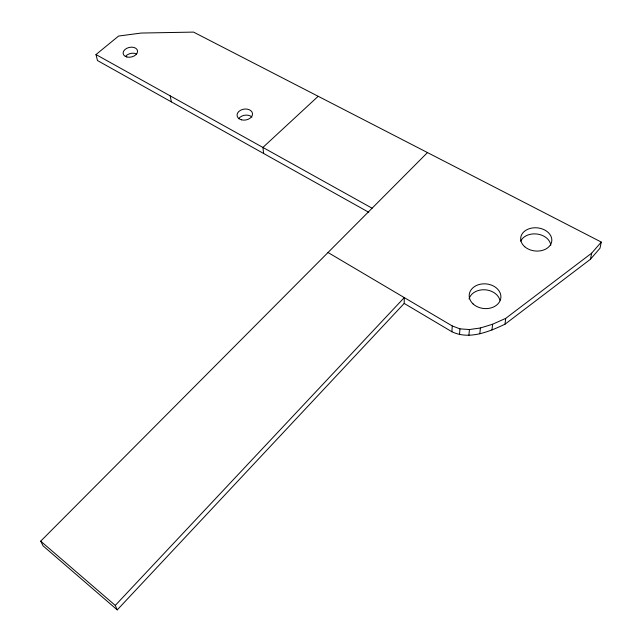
<?xml version="1.0" encoding="UTF-8"?>
<svg xmlns="http://www.w3.org/2000/svg" width="642" height="642" viewBox="0 0 642 642"><rect width="100%" height="100%" fill="white"/><g stroke="black" fill="none" stroke-linecap="round" stroke-linejoin="round"><path stroke-width="0.96" d="M404.203 303.425L404.275 297.591L115.279 605.422L117.245 609.9L404.203 303.425L451.88 331.745C469.262 340.067 488.875 331.77 504.981 324.218L590.431 259.264L600.005 248.213L601.297 242.082L193.531 32.1L141.248 33.047L118.601 36.048L95.987 54.562L97.488 60.549L368.749 212.285M451.88 331.745L452.257 325.959L328.014 252.507M459.512 334.642L459.945 328.856L452.257 325.959M468.917 335.333L469.414 329.547L480.401 327.982L492.615 324.226L505.703 318.376L591.667 253.157L601.297 242.082M479.839 333.784L480.401 327.982M491.973 330.044L492.615 324.226M504.981 324.218L505.703 318.376M590.431 259.264L591.667 253.157M117.245 609.9L43.094 545.885L40.703 541.158L427.484 152.571M318.183 96.284L262.907 147.443L263.629 153.478M459.945 328.856L469.414 329.547M95.987 54.562L372.111 208.209M40.703 541.158L115.279 605.422M170.194 95.859L171.374 101.877M469.053 298.947A15.793 12.334 5.3 0 1 484.614 289.767A15.793 12.334 5.3 0 1 499.941 300.287M520.686 241.199A15.512 11.588 5.8 0 1 537.185 234.049A15.512 11.588 5.8 0 1 550.796 245.204M125.383 56.552A7.303 4.911 -12.6 0 1 136.674 54.04M238.672 118.722A7.736 5.497 -8.5 0 1 251.929 117.053M473.082 303.923A15.898 12.375 5.2 0 0 500.062 300.769A15.898 12.375 5.2 0 0 482.006 283.949A15.898 12.375 5.2 0 0 473.082 303.923M524.755 246.761A15.609 11.62 5.7 0 0 551.101 243.599A15.609 11.62 5.7 0 0 532.924 227.894A15.609 11.62 5.7 0 0 524.755 246.761M241.44 119.813A7.776 5.505 -8.6 0 0 252.499 113.578A7.776 5.505 -8.6 0 0 240.421 110.328A7.776 5.505 -8.6 0 0 241.44 119.813M126.843 56.986A7.343 4.911 -12.6 0 0 137.581 51.232A7.343 4.911 -12.6 0 0 126.594 48.399A7.343 4.911 -12.6 0 0 126.843 56.986"/></g></svg>
